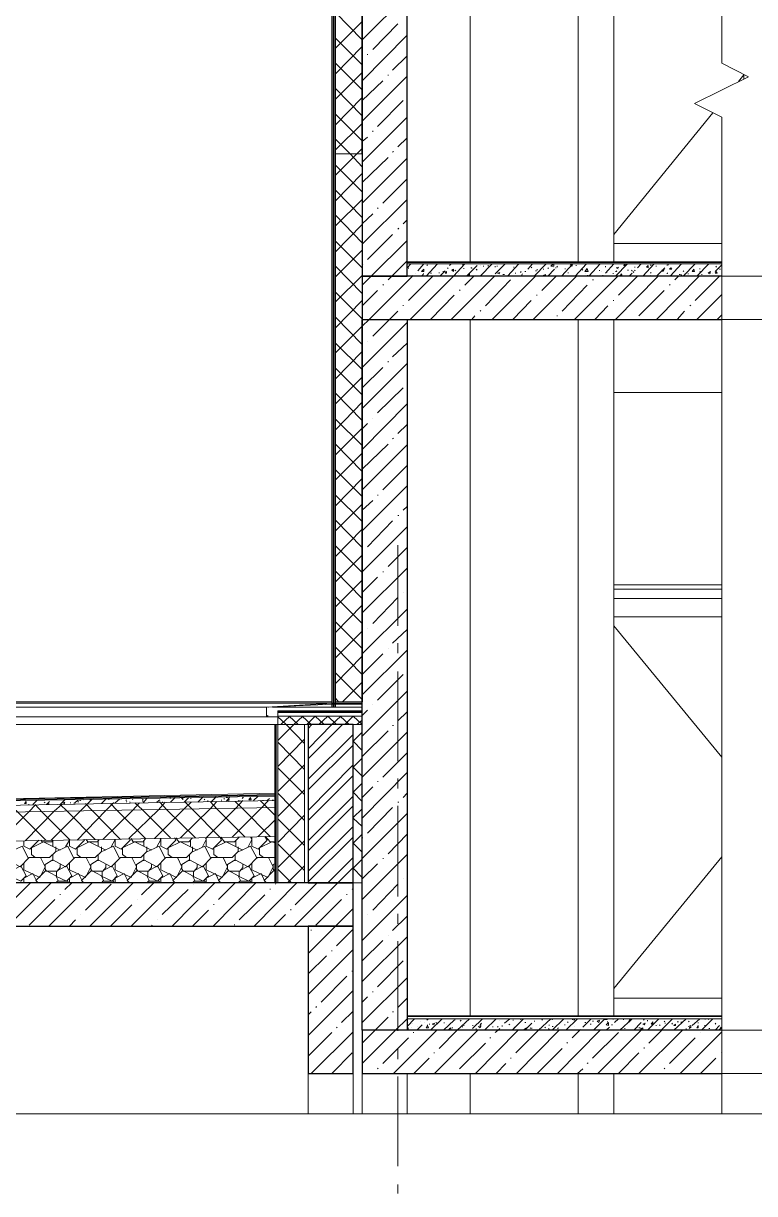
# Model space of a CAD drawing. Header units: millimetres. Extents: x 2294 to 908349, y -83289 to 219220.
# Drawn here: x 864040 to 868243, y 203474 to 210205 of the extents above; entities that cross this region are included whole.
import ezdxf

# ---------------------------------------------------------------- set-up
doc = ezdxf.new("R2010")
doc.units = ezdxf.units.MM
doc.layers.add('PDF _Геометрия', color=7, linetype='Continuous')

msp = doc.modelspace()

# ---------------------------------------------------------------- linework, layer by layer
at = {"layer": 'PDF _Геометрия', "lineweight": 9}
for points in [[(868055.2, 215706.1), (868055.2, 209975), (868208.2, 209896.3), (867897.8, 209743.3), (868055.2, 209664.6), (868055.2, 203933.5)], [(847932.9, 206302.9), (865812.6, 206302.9), (865812.6, 214434), (865751.4, 214434)], [(865821.3, 206272.3), (865821.3, 214434)], [(865825.7, 206272.3), (865825.7, 214434)], [(867229, 208834), (867229, 212842.8), (866608.2, 212842.8), (866608.2, 208834), (866608.2, 212842.8), (866245.4, 212842.8)], [(867434.5, 208834), (868055.2, 208834), (867434.5, 208834), (867434.5, 212842.8), (867229, 212842.8)], [(865987.5, 212243.9), (865834.5, 212243.9), (865834.5, 209454.8), (865987.5, 209454.8)], [(868182, 209883.2), (868182, 209909.4), (868151.4, 209870.1)], [(868002.8, 209690.9), (867434.5, 208991.4)], [(865987.5, 208501.8), (865987.5, 209454.8), (865834.5, 209454.8), (865834.5, 206302.9), (865987.5, 206302.9)], [(867810.4, 208751), (868133.9, 208751), (868531.7, 208751), (868531.7, 209061.3), (869357.9, 209061.3)], [(867434.5, 208938.9), (868055.2, 208938.9)], [(868055.2, 208834), (866245.4, 208834), (866245.4, 208829.7), (866245.4, 208820.9), (866245.4, 208751), (868055.2, 208751)], [(868055.2, 208829.7), (866245.4, 208829.7)], [(868055.2, 208820.9), (866245.4, 208820.9)], [(867229, 204497.4), (867229, 208501.8), (866608.2, 208501.8), (866608.2, 204497.4), (866608.2, 205135.7), (866608.2, 208501.8), (866350.3, 208501.8)], [(867434.5, 204497.4), (868055.2, 204497.4), (867434.5, 204497.4), (867434.5, 208501.8), (867229, 208501.8)], [(868055.2, 208501.8), (867434.5, 208501.8)], [(867893.5, 208501.8), (868238.8, 208501.8), (868527.3, 208501.8), (868527.3, 208195.8), (869349.2, 208195.8)], [(866192.9, 206740), (866192.9, 207203.4)], [(867434.5, 206976.1), (868055.2, 206976.1)], [(867434.5, 206949.9), (868055.2, 206949.9)], [(867434.5, 206792.5), (868055.2, 206792.5)], [(867434.5, 206740), (868055.2, 205983.8)], [(866192.9, 206582.7), (866192.9, 206639.5)], [(847932.9, 206499.6), (847932.9, 206302.9), (865812.6, 206302.9)], [(866192.9, 205961.9), (866192.9, 206477.7)], [(847941.6, 206302.9), (847941.6, 206294.1), (865812.6, 206294.1), (847941.6, 206294.1), (865812.6, 206294.1)], [(865436.6, 206272.3), (847941.6, 206272.3), (847941.6, 206294.1)], [(865987.5, 206294.1), (865834.5, 206294.1)], [(865834.5, 206294.1), (865987.5, 206294.1), (865834.5, 206294.1)], [(865987.5, 206324.7), (865987.5, 206294.1), (865987.5, 206324.7)], [(847941.6, 206272.3), (847941.6, 206215.5), (865502.2, 206215.5), (865502.2, 206171.7), (865502.2, 205262.4)], [(865471.6, 206272.3), (865987.5, 206272.3), (865987.5, 206250.4)], [(865987.5, 206246.1), (865502.2, 206246.1)], [(865987.5, 206241.7), (865502.2, 206241.7)], [(865489.1, 206171.7), (865489.1, 205262.4)], [(865493.5, 206171.7), (865493.5, 205262.4)], [(865655.2, 206171.7), (865655.2, 205262.4)], [(866192.9, 205804.5), (866192.9, 205861.4)], [(863495.7, 205734.6), (865484.7, 205778.3)], [(866192.9, 205183.8), (866192.9, 205704)], [(868055.2, 205411.1), (867434.5, 204654.8)], [(866192.9, 205026.4), (866192.9, 205083.2)], [(865677.1, 205013.3), (864387.5, 205013.3)], [(866192.9, 204410), (866192.9, 204925.8)], [(867919.7, 204414.4), (868212.6, 204414.4), (868527.3, 204414.4), (868527.3, 204724.7), (869349.2, 204724.7)], [(867434.5, 204598), (868055.2, 204598)], [(868055.2, 204497.4), (866245.4, 204497.4), (866245.4, 204493.1), (866245.4, 204479.9), (866245.4, 204414.4), (868055.2, 204414.4)], [(868055.2, 204493.1), (866245.4, 204493.1)], [(868055.2, 204479.9), (866245.4, 204479.9)], [(866245.4, 204165.2), (866245.4, 203933.5), (866245.4, 204165.2), (865987.5, 204165.2), (865987.5, 204414.4)], [(866192.9, 204248.2), (866192.9, 204305.1)], [(865935, 204165.2), (865935, 203933.5), (865935, 204165.2), (865677.1, 204165.2), (865677.1, 203933.5), (865677.1, 204165.2)], [(865987.5, 204117.1), (865987.5, 204077.8), (865987.5, 203933.5), (865987.5, 204165.2)], [(866192.9, 203631.9), (866192.9, 204147.7)], [(867229, 203933.5), (867229, 204165.2), (866608.2, 204165.2), (866608.2, 203933.5), (866608.2, 204165.2), (866350.3, 204165.2)], [(867434.5, 203933.5), (867434.5, 204165.2), (867229, 204165.2)], [(868055.2, 204165.2), (867434.5, 204165.2)], [(867674.9, 204165.2), (868317.5, 204165.2), (868518.6, 204165.2), (868518.6, 203854.8), (869344.8, 203854.8)], [(868553.6, 203933.5), (857397.3, 203933.5), (857323, 203780.5), (857165.6, 204086.5), (857091.3, 203933.5), (846144.9, 203933.5)], [(866192.9, 203474.5), (866192.9, 203526.9)]]:
    msp.add_lwpolyline(points, dxfattribs=at)
for points in [[(865834.5, 206272.3), (865834.5, 214434), (865825.7, 214434), (865821.3, 214434), (865812.6, 214434), (865812.6, 206272.3), (865821.3, 206272.3), (865825.7, 206272.3)], [(868055.2, 208082.1), (867434.5, 208082.1)], [(868055.2, 206897.4), (867434.5, 206897.4)], [(847924.1, 205262.4), (865493.5, 205262.4), (865493.5, 205529.1), (865493.5, 205695.2), (865493.5, 205734.6), (865493.5, 205760.8), (865493.5, 205765.2), (865493.5, 205769.6), (863495.7, 205734.6), (849567.8, 205734.6), (847932.9, 205773.9), (847932.9, 206499.6), (847928.5, 206499.6), (847924.1, 206499.6), (847915.4, 206499.6), (847758, 206499.6), (847758, 205262.4), (847915.4, 205262.4)], [(865817, 206294.1), (865436.6, 206272.3), (865436.6, 206215.5), (865441, 206215.5), (865445.4, 206219.8), (865445.4, 206224.2), (865436.6, 206219.8), (865436.6, 206272.3), (865817, 206289.8)], [(865987.5, 206289.8), (865987.5, 206294.1), (865817, 206294.1), (865817, 206289.8)], [(865502.2, 206219.8), (865987.5, 206219.8), (865987.5, 206241.7), (865987.5, 206246.1), (865987.5, 206250.4), (865502.2, 206250.4), (865502.2, 206246.1), (865502.2, 206241.7)], [(865502.2, 206171.7), (865987.5, 206171.7), (865987.5, 206219.8), (865502.2, 206219.8)], [(847932.9, 206171.7), (865484.7, 206171.7)], [(865484.7, 206171.7), (865484.7, 205262.4), (865489.1, 205262.4), (865493.5, 205262.4), (865502.2, 205262.4), (865655.2, 205262.4), (865677.1, 205262.4), (865677.1, 206171.7), (865655.2, 206171.7), (865502.2, 206171.7), (865493.5, 206171.7), (865489.1, 206171.7)], [(865987.5, 205262.4), (865987.5, 206171.7), (865935, 206171.7), (865935, 205262.4)], [(865987.5, 204165.2), (865987.5, 203933.5)]]:
    msp.add_lwpolyline(points, close=True, dxfattribs=at)
at = {"layer": 'PDF _Геометрия', "lineweight": 30}
for points in [[(865987.5, 209454.8), (865987.5, 208751), (866245.4, 208751), (866245.4, 212842.8), (865987.5, 212842.8), (865987.5, 212243.9)], [(866245.4, 204414.4), (865987.5, 204414.4), (865987.5, 206302.9), (865987.5, 208501.8), (866245.4, 208501.8)], [(865677.1, 206171.7), (865677.1, 205262.4), (865935, 205262.4), (865935, 206171.7)], [(847500.1, 205013.3), (865935, 205013.3), (865935, 205262.4), (847500.1, 205262.4)], [(865677.1, 205013.3), (865677.1, 204165.2), (865935, 204165.2), (865935, 205013.3)]]:
    msp.add_lwpolyline(points, close=True, dxfattribs=at)
for points in [[(865987.5, 209454.8), (865987.5, 212243.9)], [(868055.2, 208751), (865987.5, 208751), (865987.5, 208501.8), (868055.2, 208501.8)], [(865987.5, 208501.8), (865987.5, 206302.9)], [(868055.2, 204414.4), (865987.5, 204414.4), (865987.5, 204165.2), (868055.2, 204165.2)]]:
    msp.add_lwpolyline(points, dxfattribs=at)
at = {"layer": 'PDF _Геометрия', "color": 250, "lineweight": 9, "true_color": 0x1d1d1d}
for points in [[(865834.5, 210267.9), (865987.5, 210110.5), (866245.4, 210368.4)], [(865834.5, 210062.4), (865987.5, 210215.4)], [(866048.7, 210053.7), (866192.9, 210202.3)], [(865987.5, 209966.3), (865834.5, 210119.3)], [(865987.5, 209874.5), (866245.4, 210136.8)], [(865834.5, 209913.8), (865987.5, 210071.2)], [(866018.1, 210023.1), (866018.1, 210027.5)], [(866162.3, 209935.7), (866245.4, 210018.7)], [(865987.5, 209822), (865834.5, 209975)], [(865834.5, 209769.5), (865987.5, 209922.5)], [(865987.5, 209642.8), (866245.4, 209900.7)], [(865987.5, 209760.8), (866105.5, 209874.5)], [(866136.1, 209905.1), (866136.1, 209909.4)], [(865987.5, 209673.4), (865834.5, 209830.7)], [(865834.5, 209620.9), (865987.5, 209778.3)], [(866074.9, 209612.2), (866223.5, 209760.8)], [(865987.5, 209529.1), (865834.5, 209682.1)], [(865987.5, 209406.7), (866245.4, 209664.6)], [(865834.5, 209476.6), (865987.5, 209629.7)], [(866048.7, 209581.6), (866048.7, 209585.9)], [(865987.5, 209380.5), (865917.5, 209454.8), (865834.5, 209537.8)], [(865987.5, 209524.7), (866018.1, 209551)], [(866192.9, 209494.1), (866245.4, 209546.6)], [(865834.5, 209332.4), (865956.9, 209454.8), (865987.5, 209485.4)], [(866162.3, 209463.5), (866166.7, 209467.9)], [(865987.5, 209236.2), (865834.5, 209389.2)], [(865987.5, 209288.7), (866136.1, 209432.9)], [(865987.5, 209170.6), (866245.4, 209428.6)], [(865834.5, 209183.8), (865987.5, 209341.1)], [(866105.5, 209170.6), (866245.4, 209310.5)], [(865987.5, 209087.6), (865834.5, 209245)], [(865834.5, 209039.5), (865987.5, 209192.5)], [(865987.5, 208934.6), (866245.4, 209192.5)], [(865987.5, 209052.6), (866048.7, 209109.4)], [(866074.9, 209140), (866079.3, 209144.4)], [(865987.5, 208943.3), (865834.5, 209100.7)], [(865834.5, 208890.9), (865987.5, 209048.2)], [(866223.5, 209052.6), (866245.4, 209074.5)], [(866018.1, 208847.1), (866162.3, 208991.4)], [(866192.9, 209022), (866197.3, 209026.4)], [(865987.5, 208799.1), (865834.5, 208952.1)], [(865987.5, 208698.5), (866039.9, 208751), (866245.4, 208956.4)], [(865834.5, 208746.6), (865987.5, 208899.6)], [(866136.1, 208729.1), (866158, 208751), (866245.4, 208838.4)], [(865987.5, 208650.4), (865834.5, 208807.8)], [(865987.5, 208816.5), (865991.8, 208820.9)], [(866245.4, 208799.1), (866267.2, 208820.9)], [(866245.4, 208803.4), (866249.8, 208803.4), (866245.4, 208794.7)], [(866245.4, 208794.7), (866245.4, 208794.7)], [(866254.1, 208799.1), (866254.1, 208794.7)], [(866262.9, 208501.8), (866512.1, 208751), (866577.6, 208820.9)], [(866293.5, 208768.5), (866293.5, 208768.5)], [(866306.6, 208781.6), (866341.6, 208820.9)], [(866337.2, 208816.5), (866337.2, 208820.9)], [(866354.7, 208751), (866420.2, 208820.9)], [(866359, 208816.5), (866363.4, 208812.2)], [(866380.9, 208768.5), (866385.3, 208768.5)], [(866429, 208768.5), (866429, 208772.8)], [(866433.4, 208751), (866464, 208781.6)], [(866450.8, 208777.2), (866455.2, 208777.2)], [(866477.1, 208794.7), (866481.5, 208799.1)], [(866490.2, 208812.2), (866498.9, 208820.9)], [(866520.8, 208781.6), (866525.2, 208785.9)], [(866538.3, 208768.5), (866538.3, 208768.5)], [(866564.5, 208816.5), (866568.9, 208816.5)], [(866568.9, 208794.7), (866573.3, 208794.7)], [(866586.4, 208751), (866647.6, 208812.2)], [(866617, 208794.7), (866617, 208799.1), (866612.6, 208799.1)], [(866643.2, 208790.3), (866647.6, 208785.9)], [(866665.1, 208751), (866735, 208820.9)], [(866665.1, 208812.2), (866665.1, 208812.2)], [(866682.5, 208807.8), (866686.9, 208807.8)], [(866708.8, 208807.8), (866713.1, 208812.2)], [(866752.5, 208764.1), (866809.3, 208820.9)], [(866752.5, 208807.8), (866752.5, 208803.4)], [(866761.2, 208807.8), (866765.6, 208807.8)], [(866822.4, 208751), (866888, 208820.9)], [(866857.4, 208803.4), (866861.8, 208803.4)], [(866866.1, 208768.5), (866870.5, 208768.5)], [(866896.7, 208772.8), (866901.1, 208777.2)], [(866923, 208777.2), (866927.4, 208777.2)], [(866940.5, 208790.3), (866966.7, 208820.9)], [(866958, 208803.4), (866962.3, 208799.1)], [(866975.4, 208751), (867045.4, 208820.9)], [(866984.2, 208781.6), (866988.6, 208781.6)], [(866992.9, 208785.9), (866992.9, 208790.3)], [(867027.9, 208790.3), (867032.3, 208790.3)], [(867054.1, 208799.1), (867058.5, 208794.7)], [(867054.1, 208751), (867093.5, 208790.3)], [(867089.1, 208820.9), (867089.1, 208807.8), (867071.6, 208807.8), (867084.7, 208820.9)], [(867084.7, 208799.1), (867084.7, 208799.1)], [(867097.8, 208799.1), (867102.2, 208799.1)], [(867106.6, 208803.4), (867111, 208807.8)], [(867132.8, 208751), (867198.4, 208820.9)], [(867154.7, 208794.7), (867154.7, 208790.3)], [(867172.2, 208772.8), (867172.2, 208768.5)], [(867180.9, 208812.2), (867180.9, 208812.2)], [(867211.5, 208751), (867277.1, 208820.9)], [(867215.9, 208812.2), (867220.2, 208812.2)], [(867250.8, 208790.3), (867255.2, 208785.9)], [(867277.1, 208790.3), (867281.4, 208785.9)], [(867290.2, 208751), (867355.8, 208820.9)], [(867351.4, 208785.9), (867351.4, 208781.6)], [(867364.5, 208777.2), (867364.5, 208777.2)], [(867386.4, 208768.5), (867434.5, 208820.9)], [(867386.4, 208807.8), (867386.4, 208803.4)], [(867399.5, 208772.8), (867399.5, 208772.8)], [(867430.1, 208768.5), (867430.1, 208764.1)], [(867443.2, 208751), (867513.1, 208820.9)], [(867443.2, 208777.2), (867447.6, 208777.2)], [(867447.6, 208781.6), (867451.9, 208777.2)], [(867460.7, 208790.3), (867460.7, 208790.3)], [(867500, 208820.9), (867500, 208812.2), (867491.3, 208812.2), (867495.7, 208820.9)], [(867513.1, 208785.9), (867517.5, 208785.9)], [(867521.9, 208751), (867539.4, 208768.5)], [(867535, 208785.9), (867539.4, 208781.6)], [(867543.7, 208777.2), (867548.1, 208772.8)], [(867552.5, 208803.4), (867556.9, 208803.4)], [(867552.5, 208781.6), (867556.9, 208785.9)], [(867570, 208799.1), (867591.8, 208820.9)], [(867600.6, 208751), (867666.1, 208820.9)], [(867631.2, 208803.4), (867631.2, 208803.4)], [(867644.3, 208812.2), (867648.7, 208816.5)], [(867644.3, 208803.4), (867644.3, 208803.4)], [(867644.3, 208772.8), (867648.7, 208768.5)], [(867674.9, 208807.8), (867679.3, 208807.8)], [(867679.3, 208751), (867727.3, 208799.1)], [(867740.5, 208812.2), (867740.5, 208816.5)], [(867740.5, 208764.1), (867740.5, 208768.5), (867744.8, 208768.5)], [(867744.8, 208816.5), (867749.2, 208816.5)], [(867758, 208751), (867823.5, 208820.9)], [(867832.3, 208751), (867902.2, 208820.9)], [(867832.3, 208777.2), (867836.6, 208781.6)], [(867911, 208751), (867980.9, 208820.9)], [(867928.4, 208790.3), (867928.4, 208794.7)], [(867928.4, 208772.8), (867932.8, 208777.2)], [(867928.4, 208777.2), (867932.8, 208772.8)], [(868015.9, 208777.2), (868055.2, 208816.5)], [(868020.2, 208803.4), (868024.6, 208807.8)], [(868033.4, 208794.7), (868037.7, 208794.7)], [(868042.1, 208790.3), (868046.5, 208790.3)], [(865834.5, 208309.4), (865987.5, 208462.4), (866026.8, 208501.8), (866276, 208751), (866280.4, 208755.3)], [(865834.5, 208602.3), (865987.5, 208755.3)], [(866105.5, 208698.5), (866109.9, 208702.9)], [(866254.1, 208611.1), (866394, 208751)], [(866332.8, 208755.3), (866337.2, 208759.7)], [(866337.2, 208764.1), (866341.6, 208764.1)], [(866498.9, 208501.8), (866748.1, 208751)], [(866577.6, 208698.5), (866630.1, 208751)], [(866695.7, 208580.5), (866839.9, 208729.1)], [(866730.6, 208751), (866735, 208755.3), (866735, 208751)], [(866735, 208501.8), (866984.2, 208751)], [(866752.5, 208751), (866756.9, 208751)], [(866796.2, 208759.7), (866800.6, 208759.7), (866804.9, 208759.7)], [(866901.1, 208751), (866909.9, 208764.1)], [(866971.1, 208501.8), (867220.2, 208751)], [(867019.2, 208667.9), (867102.2, 208751)], [(867032.3, 208751), (867027.9, 208755.3), (867041, 208759.7), (867041, 208751)], [(867062.9, 208751), (867067.2, 208751)], [(867137.2, 208549.9), (867281.4, 208698.5)], [(867176.5, 208751), (867180.9, 208751)], [(867207.1, 208501.8), (867456.3, 208751)], [(867272.7, 208764.1), (867272.7, 208764.1)], [(867281.4, 208755.3), (867285.8, 208755.3)], [(867312, 208729.1), (867316.4, 208729.1)], [(867368.9, 208755.3), (867373.3, 208755.3)], [(867443.2, 208501.8), (867688, 208751)], [(867460.7, 208641.7), (867570, 208751)], [(867469.4, 208751), (867478.2, 208764.1), (867482.5, 208751)], [(867644.3, 208751), (867648.7, 208755.3)], [(867679.3, 208501.8), (867924.1, 208751)], [(867753.6, 208698.5), (867758, 208702.9)], [(867784.2, 208729.1), (867806, 208751)], [(867810.4, 208759.7), (867814.8, 208759.7)], [(867819.2, 208759.7), (867823.5, 208755.3)], [(867841, 208764.1), (867841, 208764.1)], [(867858.5, 208764.1), (867862.9, 208764.1)], [(867902.2, 208611.1), (868042.1, 208751)], [(867937.2, 208759.7), (867941.6, 208759.7)], [(868002.8, 208764.1), (868002.8, 208764.1)], [(868037.7, 208755.3), (868037.7, 208755.3)], [(865987.5, 208506.2), (865834.5, 208659.2)], [(865987.5, 208580.5), (866074.9, 208667.9)], [(866380.9, 208501.8), (866516.4, 208641.7)], [(866547, 208667.9), (866551.4, 208672.3)], [(866988.6, 208641.7), (866992.9, 208641.7)], [(867578.7, 208523.6), (867723, 208667.9)], [(867911, 208501.8), (868055.2, 208646)], [(865834.5, 208453.7), (865987.5, 208611.1)], [(866223.5, 208580.5), (866223.5, 208584.8)], [(866853, 208501.8), (866958, 208611.1)], [(867325.2, 208501.8), (867399.5, 208580.5)], [(867430.1, 208611.1), (867434.5, 208611.1)], [(867871.6, 208580.5), (867876, 208584.8)], [(865987.5, 208357.5), (865834.5, 208514.9)], [(866048.7, 208405.6), (866144.8, 208501.8), (866192.9, 208549.9)], [(866617, 208501.8), (866634.5, 208523.6)], [(866665.1, 208549.9), (866669.4, 208554.2)], [(867106.6, 208523.6), (867111, 208523.6)], [(867797.3, 208501.8), (867841, 208549.9)], [(868029, 208501.8), (868055.2, 208528)], [(865987.5, 208226.4), (866245.4, 208484.3)], [(865987.5, 208213.3), (865834.5, 208366.3)], [(866018.1, 208375), (866018.1, 208375)], [(866162.3, 208287.6), (866245.4, 208366.3)], [(865834.5, 208160.8), (865987.5, 208318.2)], [(865987.5, 207990.3), (866245.4, 208248.2)], [(866136.1, 208257), (866136.1, 208261.3)], [(865987.5, 208069), (865834.5, 208222)], [(865834.5, 208016.5), (865987.5, 208169.5)], [(865987.5, 208108.3), (866105.5, 208226.4)], [(866074.9, 207964.1), (866223.5, 208108.3)], [(865987.5, 207920.4), (865834.5, 208077.7)], [(865834.5, 207867.9), (865987.5, 208025.3)], [(865987.5, 207754.2), (866245.4, 208016.5)], [(865987.5, 207776.1), (865834.5, 207929.1)], [(865987.5, 207872.3), (866018.1, 207902.9)], [(866048.7, 207933.5), (866048.7, 207933.5)], [(866192.9, 207846), (866245.4, 207898.5)], [(865834.5, 207723.6), (865987.5, 207876.7)], [(865987.5, 207627.5), (865834.5, 207784.8)], [(865987.5, 207640.6), (866136.1, 207784.8)], [(865987.5, 207522.6), (866245.4, 207780.5)], [(866162.3, 207815.4), (866166.7, 207819.8)], [(865834.5, 207579.4), (865987.5, 207732.4)], [(865987.5, 207483.2), (865834.5, 207636.2)], [(866105.5, 207522.6), (866245.4, 207662.4)], [(865834.5, 207430.8), (865987.5, 207588.1)], [(865987.5, 207338.9), (865834.5, 207492)], [(865987.5, 207286.5), (866245.4, 207544.4)], [(866074.9, 207492), (866079.3, 207492)], [(865834.5, 207286.5), (865987.5, 207439.5)], [(865987.5, 207404.5), (866048.7, 207461.4)], [(866223.5, 207404.5), (866245.4, 207426.4)], [(866192.9, 207373.9), (866197.3, 207373.9)], [(865987.5, 207190.3), (865834.5, 207347.7)], [(865834.5, 207137.9), (865987.5, 207295.2)], [(865987.5, 207050.4), (866245.4, 207308.3)], [(866018.1, 207194.7), (866162.3, 207343.3)], [(865987.5, 207046.1), (865834.5, 207199.1)], [(865987.5, 207168.5), (865991.8, 207168.5)], [(866136.1, 207081), (866245.4, 207190.3)], [(865834.5, 206993.6), (865987.5, 207146.6)], [(865987.5, 206897.4), (865834.5, 207054.8)], [(865987.5, 206814.4), (866245.4, 207072.3)], [(865987.5, 206932.4), (866074.9, 207019.8)], [(866105.5, 207050.4), (866109.9, 207050.4)], [(865834.5, 206849.3), (865987.5, 207002.3)], [(865987.5, 206753.2), (865834.5, 206906.2)], [(866048.7, 206753.2), (866192.9, 206901.8)], [(866223.5, 206932.4), (866223.5, 206932.4)], [(865834.5, 206700.7), (865987.5, 206858.1)], [(865987.5, 206578.3), (866245.4, 206836.2)], [(865987.5, 206608.9), (865834.5, 206761.9)], [(865834.5, 206556.4), (865987.5, 206709.4)], [(866018.1, 206726.9), (866018.1, 206726.9)], [(866162.3, 206639.5), (866245.4, 206718.2)], [(866105.5, 206578.3), (865987.5, 206460.3), (865834.5, 206617.6)], [(865834.5, 206407.8), (865987.5, 206565.2)], [(865987.5, 206342.2), (866245.4, 206600.2)], [(866136.1, 206608.9), (866136.1, 206608.9)], [(865987.5, 206316), (865834.5, 206469)], [(865873.8, 206302.9), (865987.5, 206416.5)], [(866074.9, 206311.6), (866223.5, 206460.3)], [(865987.5, 206106.2), (866245.4, 206364.1)], [(865572.2, 206276.7), (865572.2, 206281)], [(865633.4, 206281), (865633.4, 206285.4)], [(865755.8, 206289.8), (865760.1, 206289.8)], [(865817, 206289.8), (865821.3, 206294.1)], [(865851.9, 206302.9), (865834.5, 206324.7)], [(865935, 206289.8), (865939.4, 206294.1)], [(866048.7, 206285.4), (866048.7, 206285.4)], [(865436.6, 206263.5), (865436.6, 206263.5)], [(865445.4, 206272.3), (865449.8, 206272.3)], [(865502.2, 206079.9), (865594, 206171.7), (865646.5, 206219.8)], [(865655.2, 206062.4), (865550.3, 206171.7), (865502.2, 206215.5)], [(865519.7, 206171.7), (865572.2, 206219.8)], [(865620.3, 206171.7), (865567.8, 206219.8)], [(865694.6, 206171.7), (865642.1, 206219.8)], [(865668.3, 206171.7), (865716.4, 206219.8), (865768.9, 206171.7)], [(865677.1, 206031.8), (865812.6, 206171.7), (865865.1, 206219.8)], [(865738.3, 206171.7), (865790.7, 206219.8), (865838.8, 206171.7)], [(865913.1, 206171.7), (865860.7, 206219.8)], [(865987.5, 206167.4), (865987.5, 206171.7), (865935, 206219.8), (865886.9, 206171.7)], [(865987.5, 206224.2), (866018.1, 206254.8)], [(866192.9, 206193.6), (866245.4, 206246.1)], [(865677.1, 206149.9), (865698.9, 206171.7)], [(865677.1, 205975), (865873.8, 206171.7)], [(865956.9, 206171.7), (865987.5, 206198)], [(866162.3, 206167.4), (866166.7, 206167.4)], [(865502.2, 205931.3), (865655.2, 206088.7)], [(865677.1, 205857), (865935, 206114.9)], [(865987.5, 206023.1), (865935, 206075.6), (865987.5, 206128)], [(865987.5, 205988.1), (866136.1, 206136.8)], [(865987.5, 205870.1), (866245.4, 206128)], [(865655.2, 205913.8), (865502.2, 206071.2)], [(865677.1, 205795.8), (865935, 206053.7)], [(866105.5, 205870.1), (866245.4, 206010)], [(865502.2, 205787), (865655.2, 205940)], [(865677.1, 205677.7), (865935, 205940)], [(865987.5, 205874.5), (865935, 205926.9), (865987.5, 205979.4)], [(865655.2, 205769.6), (865502.2, 205922.6)], [(865677.1, 205620.9), (865935, 205878.8)], [(865987.5, 205634), (866245.4, 205896.3)], [(865987.5, 205730.2), (865935, 205782.7), (865987.5, 205835.1)], [(865987.5, 205752.1), (866048.7, 205813.3)], [(866074.9, 205843.9), (866079.3, 205843.9)], [(864199.5, 205507.3), (864365.6, 205673.4), (864409.3, 205717.1), (864435.6, 205743.3)], [(864453, 205511.6), (864291.3, 205673.4), (864251.9, 205712.7), (864278.2, 205739)], [(864256.3, 205739), (864256.3, 205739)], [(864330.6, 205717.1), (864356.9, 205739)], [(864352.5, 205739), (864352.5, 205739)], [(864352.5, 205739), (864370, 205734.6), (864365.6, 205739)], [(864422.4, 205739), (864426.8, 205739)], [(864488, 205717.1), (864514.2, 205743.3)], [(864531.7, 205743.3), (864531.7, 205739)], [(864566.7, 205721.5), (864592.9, 205743.3)], [(864627.9, 205739), (864632.3, 205734.6)], [(864667.2, 205739), (864671.6, 205747.7)], [(864724.1, 205739), (864728.4, 205743.3)], [(864728.4, 205721.5), (864750.3, 205747.7)], [(864807.1, 205725.8), (864824.6, 205739)], [(864881.5, 205752.1), (864885.8, 205747.7)], [(864885.8, 205725.8), (864912.1, 205752.1)], [(864947, 205752.1), (864955.8, 205743.3), (864955.8, 205752.1)], [(864955.8, 205739), (864955.8, 205743.3)], [(864964.5, 205725.8), (864990.7, 205752.1)], [(864982, 205747.7), (864982, 205743.3)], [(864999.5, 205747.7), (865003.9, 205747.7)], [(865043.2, 205725.8), (865069.4, 205752.1)], [(865078.2, 205743.3), (865082.5, 205739)], [(865121.9, 205730.2), (865148.1, 205756.4)], [(865139.4, 205739), (865139.4, 205739)], [(865178.7, 205739), (865178.7, 205734.6)], [(865191.8, 205743.3), (865196.2, 205747.7)], [(865205, 205730.2), (865226.8, 205756.4)], [(865213.7, 205756.4), (865213.7, 205752.1), (865205, 205752.1), (865209.3, 205756.4)], [(865288, 205756.4), (865288, 205756.4)], [(865296.8, 205747.7), (865305.5, 205756.4)], [(865362.3, 205734.6), (865388.6, 205760.8)], [(865441, 205734.6), (865454.1, 205747.7)], [(865471.6, 205734.6), (865476, 205739), (865476, 205734.6)], [(865484.7, 205743.3), (865489.1, 205743.3)], [(865502.2, 205642.8), (865655.2, 205795.8)], [(865655.2, 205620.9), (865502.2, 205778.3)], [(865677.1, 205502.9), (865935, 205760.8)], [(866223.5, 205752.1), (866245.4, 205778.3)], [(863753.6, 205498.5), (863919.7, 205664.6), (863963.4, 205708.3), (864007.1, 205669), (864168.9, 205507.3)], [(863902.2, 205502.9), (864068.3, 205669), (864112.1, 205712.7)], [(864050.9, 205502.9), (864217, 205673.4), (864260.7, 205712.7)], [(864068.3, 205712.7), (864072.7, 205712.7)], [(864094.6, 205712.7), (864116.4, 205734.6)], [(864308.8, 205507.3), (864147, 205669), (864107.7, 205712.7)], [(864160.1, 205721.5), (864164.5, 205725.8)], [(864173.3, 205712.7), (864190.7, 205730.2)], [(864182, 205712.7), (864186.4, 205717.1), (864186.4, 205712.7)], [(864273.8, 205717.1), (864278.2, 205712.7)], [(864308.8, 205721.5), (864313.1, 205721.5)], [(864348.1, 205507.3), (864514.2, 205677.7), (864558, 205721.5), (864562.3, 205721.5)], [(864352.5, 205725.8), (864356.9, 205730.2)], [(864383.1, 205734.6), (864383.1, 205734.6)], [(864597.3, 205511.6), (864435.6, 205677.7), (864396.2, 205717.1)], [(864496.8, 205511.6), (864667.2, 205677.7), (864706.6, 205721.5)], [(864658.5, 205516), (864671.6, 205498.5), (864728.4, 205498.5), (864741.6, 205516), (864579.8, 205677.7), (864540.5, 205717.1)], [(864562.3, 205721.5), (864562.3, 205721.5)], [(864632.3, 205725.8), (864632.3, 205730.2)], [(864641, 205730.2), (864641, 205730.2)], [(864645.4, 205516), (864815.9, 205682.1), (864855.2, 205725.8)], [(864649.8, 205725.8), (864654.1, 205725.8)], [(864885.8, 205520.4), (864724.1, 205682.1), (864680.4, 205721.5)], [(864724.1, 205734.6), (864728.4, 205730.2)], [(864794, 205516), (864964.5, 205686.5), (865003.9, 205725.8)], [(864824.6, 205730.2), (864824.6, 205725.8), (864864, 205682.1), (865030.1, 205520.4)], [(864837.7, 205725.8), (864842.1, 205725.8)], [(864942.7, 205520.4), (865113.1, 205686.5), (865152.5, 205730.2)], [(865301.1, 205734.6), (865261.8, 205690.9), (865091.3, 205520.4), (865091.3, 205472.3), (865126.3, 205454.8), (865178.7, 205507.3), (865170, 205524.7), (865008.2, 205686.5), (864968.9, 205725.8)], [(865100, 205730.2), (865100, 205734.6)], [(865314.2, 205524.7), (865152.5, 205686.5), (865113.1, 205730.2)], [(865239.9, 205524.7), (865410.4, 205695.2), (865449.8, 205734.6)], [(865458.5, 205529.1), (865296.8, 205690.9), (865257.4, 205730.2)], [(865274.9, 205734.6), (865279.3, 205730.2)], [(865283.6, 205730.2), (865283.6, 205734.6)], [(865493.5, 205642.8), (865441, 205695.2), (865401.7, 205734.6)], [(865414.8, 205734.6), (865419.2, 205734.6)], [(865677.1, 205446.1), (865935, 205704)], [(865935, 205638.4), (865987.5, 205686.5)], [(866018.1, 205546.6), (866162.3, 205695.2)], [(866192.9, 205725.8), (866197.3, 205725.8)], [(865388.6, 205529.1), (865493.5, 205629.7)], [(865502.2, 205494.1), (865655.2, 205651.5)], [(865655.2, 205476.7), (865502.2, 205629.7)], [(865987.5, 205585.9), (865935, 205634)], [(865987.5, 205402.3), (866245.4, 205660.3)], [(865677.1, 205328), (865935, 205585.9)], [(865987.5, 205437.3), (865935, 205489.8), (865987.5, 205542.2)], [(866136.1, 205428.6), (866245.4, 205542.2)], [(863959.1, 205437.3), (864033.4, 205472.3), (864068.3, 205402.3)], [(864042.1, 205502.9), (864042.1, 205472.3), (864077.1, 205454.8), (864129.5, 205507.3)], [(864107.7, 205406.7), (864085.8, 205424.2), (864085.8, 205463.5), (864155.8, 205498.5), (864251.9, 205450.4)], [(864142.7, 205507.3), (864147, 205498.5), (864203.9, 205498.5), (864208.2, 205507.3), (864208.2, 205472.3)], [(864221.3, 205437.3), (864295.7, 205472.3), (864330.6, 205402.3)], [(864282.5, 205467.9), (864304.4, 205507.3), (864304.4, 205472.3), (864339.4, 205454.8), (864391.8, 205507.3), (864387.5, 205511.6)], [(864370, 205406.7), (864348.1, 205424.2), (864348.1, 205463.5), (864418.1, 205498.5), (864514.2, 205450.4)], [(864400.6, 205511.6), (864409.3, 205498.5), (864466.2, 205498.5), (864474.9, 205511.6)], [(864470.5, 205472.3), (864470.5, 205507.3)], [(864483.6, 205437.3), (864558, 205472.3), (864592.9, 205402.3)], [(864544.8, 205467.9), (864566.7, 205511.6), (864566.7, 205472.3), (864601.7, 205454.8), (864654.1, 205507.3), (864649.8, 205516)], [(864566.7, 205511.6), (864566.7, 205511.6)], [(864632.3, 205406.7), (864610.4, 205424.2), (864610.4, 205463.5), (864680.4, 205498.5), (864776.5, 205450.4)], [(864732.8, 205472.3), (864732.8, 205507.3)], [(864745.9, 205437.3), (864820.3, 205472.3), (864855.2, 205402.3)], [(864807.1, 205467.9), (864829, 205511.6), (864824.6, 205516)], [(864829, 205516), (864829, 205472.3), (864864, 205454.8), (864916.4, 205507.3), (864907.7, 205520.4)], [(864894.6, 205406.7), (864872.7, 205424.2), (864872.7, 205463.5), (864942.7, 205498.5), (865038.8, 205450.4)], [(864916.4, 205520.4), (864933.9, 205498.5), (864990.7, 205498.5), (865012.6, 205520.4)], [(864999.5, 205472.3), (864999.5, 205507.3)], [(865008.2, 205437.3), (865082.5, 205472.3), (865117.5, 205402.3)], [(865069.4, 205467.9), (865091.3, 205511.6), (865086.9, 205520.4)], [(865156.9, 205406.7), (865135, 205424.2), (865135, 205463.5), (865205, 205498.5), (865301.1, 205450.4)], [(865174.3, 205524.7), (865196.2, 205498.5), (865253, 205498.5), (865279.3, 205524.7)], [(865261.8, 205472.3), (865261.8, 205507.3)], [(865270.5, 205437.3), (865344.8, 205472.3), (865384.2, 205402.3)], [(865331.7, 205467.9), (865353.6, 205511.6), (865344.8, 205524.7)], [(865353.6, 205524.7), (865353.6, 205472.3), (865388.6, 205454.8), (865441, 205507.3), (865427.9, 205529.1)], [(865419.2, 205406.7), (865397.3, 205424.2), (865397.3, 205463.5), (865467.2, 205498.5), (865493.5, 205489.8)], [(865432.3, 205529.1), (865458.5, 205498.5), (865493.5, 205498.5)], [(865502.2, 205349.9), (865655.2, 205502.9)], [(865655.2, 205332.4), (865502.2, 205485.4)], [(865677.1, 205266.8), (865935, 205524.7)], [(865987.5, 205520.4), (865991.8, 205520.4)], [(864225.7, 205467.9), (864225.7, 205441.7), (864190.7, 205406.7), (864072.7, 205406.7), (864020.3, 205354.3), (863945.9, 205393.6), (863902.2, 205367.4), (863902.2, 205341.1), (863911, 205328), (863972.2, 205328), (863989.7, 205349.9), (863989.7, 205367.4)], [(864042.1, 205376.1), (864042.1, 205336.8), (864133.9, 205293.1), (864164.5, 205354.3), (864138.3, 205406.7)], [(864488, 205467.9), (864488, 205441.7), (864453, 205406.7), (864335, 205406.7), (864282.5, 205354.3), (864208.2, 205393.6), (864164.5, 205367.4), (864164.5, 205341.1), (864173.3, 205328), (864234.5, 205328), (864251.9, 205349.9), (864251.9, 205367.4)], [(864208.2, 205389.2), (864208.2, 205424.2)], [(864304.4, 205376.1), (864304.4, 205336.8), (864396.2, 205293.1), (864426.8, 205354.3), (864400.6, 205406.7)], [(864750.3, 205467.9), (864750.3, 205441.7), (864715.3, 205406.7), (864597.3, 205406.7), (864544.8, 205354.3), (864470.5, 205393.6), (864426.8, 205367.4), (864426.8, 205341.1), (864435.6, 205328), (864496.8, 205328), (864514.2, 205349.9), (864514.2, 205367.4)], [(864470.5, 205389.2), (864470.5, 205424.2)], [(864566.7, 205376.1), (864566.7, 205336.8), (864658.5, 205293.1), (864689.1, 205354.3), (864662.9, 205406.7)], [(865012.6, 205467.9), (865012.6, 205441.7), (864977.6, 205406.7), (864859.6, 205406.7), (864807.1, 205354.3), (864732.8, 205393.6), (864689.1, 205367.4), (864689.1, 205341.1), (864697.8, 205328), (864759.1, 205328), (864776.5, 205349.9), (864776.5, 205367.4)], [(864732.8, 205389.2), (864732.8, 205424.2)], [(864829, 205376.1), (864829, 205336.8), (864920.8, 205293.1), (864951.4, 205354.3), (864925.2, 205406.7)], [(865274.9, 205467.9), (865274.9, 205441.7), (865239.9, 205406.7), (865121.9, 205406.7), (865069.4, 205354.3), (864995.1, 205393.6), (864951.4, 205367.4), (864951.4, 205341.1), (864960.1, 205328), (865021.3, 205328), (865038.8, 205349.9), (865038.8, 205367.4)], [(864995.1, 205389.2), (864995.1, 205424.2)], [(865091.3, 205376.1), (865091.3, 205336.8), (865183.1, 205293.1), (865213.7, 205354.3), (865187.5, 205406.7)], [(865493.5, 205406.7), (865384.2, 205406.7), (865331.7, 205354.3), (865257.4, 205393.6), (865213.7, 205367.4), (865213.7, 205341.1), (865222.4, 205328), (865283.6, 205328), (865301.1, 205349.9), (865301.1, 205367.4)], [(865257.4, 205389.2), (865257.4, 205424.2)], [(865353.6, 205376.1), (865353.6, 205336.8), (865445.4, 205293.1), (865476, 205354.3), (865449.8, 205406.7)], [(865790.7, 205262.4), (865935, 205406.7)], [(865987.5, 205166.3), (866245.4, 205424.2)], [(866105.5, 205402.3), (866109.9, 205402.3)], [(865436.6, 205262.4), (865423.5, 205275.6), (865480.4, 205332.4), (865493.5, 205328), (865484.7, 205328), (865476, 205341.1), (865476, 205367.4), (865493.5, 205376.1)], [(865580.9, 205262.4), (865502.2, 205341.1)], [(865559, 205262.4), (865655.2, 205358.6)], [(865598.4, 205013.3), (865847.6, 205262.4), (865935, 205349.9)], [(865987.5, 205293.1), (865935, 205345.5), (865987.5, 205398)], [(865987.5, 205284.3), (866074.9, 205371.7)], [(864042.1, 205262.4), (864042.1, 205288.7), (864094.6, 205314.9), (864120.8, 205262.4)], [(864225.7, 205262.4), (864238.8, 205275.6), (864225.7, 205301.8), (864168.9, 205332.4), (864112.1, 205275.6), (864125.2, 205262.4)], [(864234.5, 205271.2), (864295.7, 205271.2), (864300, 205262.4)], [(864304.4, 205262.4), (864304.4, 205288.7), (864356.9, 205314.9), (864383.1, 205262.4)], [(864488, 205262.4), (864501.1, 205275.6), (864488, 205301.8), (864431.2, 205332.4), (864374.4, 205275.6), (864387.5, 205262.4)], [(864496.8, 205271.2), (864558, 205271.2), (864562.3, 205262.4)], [(864566.7, 205262.4), (864566.7, 205288.7), (864619.2, 205314.9), (864645.4, 205262.4)], [(864750.3, 205262.4), (864763.4, 205275.6), (864750.3, 205301.8), (864693.5, 205332.4), (864636.6, 205275.6), (864649.8, 205262.4)], [(864829, 205262.4), (864829, 205288.7), (864881.5, 205314.9), (864907.7, 205262.4), (864658.5, 205013.3)], [(864759.1, 205271.2), (864820.3, 205271.2), (864824.6, 205262.4)], [(865012.6, 205262.4), (865025.7, 205275.6), (865012.6, 205301.8), (864955.8, 205332.4), (864898.9, 205275.6), (864912.1, 205262.4)], [(865021.3, 205271.2), (865082.5, 205271.2), (865086.9, 205262.4)], [(865091.3, 205262.4), (865091.3, 205288.7), (865143.7, 205314.9), (865170, 205262.4)], [(865274.9, 205262.4), (865288, 205275.6), (865274.9, 205301.8), (865218.1, 205332.4), (865161.2, 205275.6), (865174.3, 205262.4)], [(865283.6, 205271.2), (865344.8, 205271.2), (865349.2, 205262.4)], [(865353.6, 205262.4), (865353.6, 205288.7), (865406, 205314.9), (865432.3, 205262.4)], [(866223.5, 205284.3), (866223.5, 205284.3)], [(863950.3, 205013.3), (864199.5, 205262.4)], [(863954.7, 205135.7), (864081.5, 205262.4)], [(864186.4, 205013.3), (864435.6, 205262.4)], [(864278.2, 205223.1), (864317.5, 205262.4)], [(864396.2, 205105.1), (864544.8, 205253.7)], [(864422.4, 205013.3), (864671.6, 205262.4)], [(864719.7, 205192.5), (864789.7, 205262.4)], [(864837.7, 205078.8), (864986.4, 205223.1)], [(864894.6, 205013.3), (865139.4, 205262.4)], [(865017, 205253.7), (865017, 205253.7)], [(865130.6, 205013.3), (865375.4, 205262.4)], [(865161.2, 205166.3), (865257.4, 205262.4)], [(865366.7, 205013.3), (865611.5, 205262.4)], [(865458.5, 205223.1), (865458.5, 205227.5)], [(865489.1, 205253.7), (865493.5, 205262.4)], [(865602.8, 205135.7), (865729.5, 205262.4)], [(865930.6, 205223.1), (865935, 205231.8)], [(866048.7, 205105.1), (866192.9, 205253.7)], [(864072.7, 205017.6), (864221.3, 205166.3)], [(864251.9, 205192.5), (864251.9, 205196.9)], [(864540.5, 205013.3), (864662.9, 205135.7)], [(864693.5, 205166.3), (864693.5, 205166.3)], [(865135, 205135.7), (865135, 205140)], [(865279.3, 205048.2), (865427.9, 205192.5)], [(865720.8, 205017.6), (865869.4, 205166.3)], [(865900, 205192.5), (865900, 205196.9)], [(865987.5, 204930.2), (866245.4, 205188.1)], [(864370, 205078.8), (864370, 205078.8)], [(865012.6, 205013.3), (865104.4, 205105.1)], [(865480.4, 205013.3), (865545.9, 205078.8)], [(865576.5, 205105.1), (865576.5, 205109.4)], [(865677.1, 204855.9), (865834.5, 205013.3), (865935, 205113.8)], [(866018.1, 205078.8), (866018.1, 205078.8)], [(866162.3, 204987), (866245.4, 205070.1)], [(864304.4, 205013.3), (864339.4, 205048.2)], [(864776.5, 205013.3), (864780.9, 205017.6)], [(864811.5, 205048.2), (864811.5, 205048.2)], [(865253, 205017.6), (865253, 205022)], [(865694.6, 204987), (865694.6, 204991.4)], [(865838.8, 204899.6), (865935, 204995.8)], [(865987.5, 204694.1), (866245.4, 204952.1)], [(865987.5, 204812.2), (866105.5, 204930.2)], [(866136.1, 204960.8), (866136.1, 204960.8)], [(865677.1, 204619.8), (865935, 204877.8)], [(865812.6, 204869), (865812.6, 204873.4)], [(865677.1, 204737.9), (865782, 204842.8)], [(866074.9, 204663.5), (866223.5, 204812.2)], [(865930.6, 204751), (865930.6, 204755.3)], [(865751.4, 204576.1), (865900, 204724.7)], [(865987.5, 204458.1), (866245.4, 204716)], [(865677.1, 204383.8), (865935, 204641.7)], [(865987.5, 204576.1), (866018.1, 204606.7)], [(866048.7, 204632.9), (866048.7, 204637.3)], [(866192.9, 204545.5), (866245.4, 204598)], [(865720.8, 204545.5), (865725.2, 204549.9)], [(865677.1, 204501.8), (865694.6, 204519.3)], [(865869.4, 204458.1), (865935, 204523.7)], [(865987.5, 204340), (866061.8, 204414.4), (866136.1, 204488.7)], [(865987.5, 204222), (866179.8, 204414.4), (866245.4, 204479.9)], [(866162.3, 204519.3), (866166.7, 204519.3)], [(866245.4, 204436.2), (866289.1, 204479.9)], [(866324.1, 204466.8), (866324.1, 204466.8)], [(866359, 204471.2), (866367.8, 204479.9)], [(866380.9, 204414.4), (866446.5, 204479.9)], [(866429, 204309.4), (866533.9, 204414.4), (866603.9, 204479.9)], [(866459.6, 204414.4), (866455.2, 204414.4), (866516.4, 204471.2)], [(866520.8, 204475.6), (866520.8, 204471.2)], [(866551.4, 204466.8), (866555.8, 204471.2)], [(866621.3, 204423.1), (866678.2, 204479.9)], [(866643.2, 204479.9), (866647.6, 204479.9)], [(866691.3, 204414.4), (866756.9, 204479.9)], [(866778.7, 204471.2), (866778.7, 204471.2)], [(866804.9, 204453.7), (866835.5, 204479.9)], [(866848.7, 204414.4), (866914.2, 204479.9)], [(866853, 204471.2), (866857.4, 204471.2)], [(866870.5, 204283.2), (867001.7, 204414.4), (867071.6, 204479.9), (867076, 204479.9)], [(866896.7, 204475.6), (866901.1, 204475.6)], [(866975.4, 204466.8), (866979.8, 204466.8)], [(866992.9, 204479.9), (866992.9, 204479.9)], [(867019.2, 204471.2), (867023.5, 204475.6)], [(867071.6, 204479.9), (867080.4, 204475.6), (867084.7, 204479.9)], [(867080.4, 204414.4), (867145.9, 204479.9)], [(867159, 204418.7), (867159, 204414.4), (867224.6, 204479.9)], [(867167.8, 204462.5), (867172.2, 204458.1)], [(867207.1, 204479.9), (867207.1, 204471.2), (867194, 204475.6), (867198.4, 204479.9)], [(867255.2, 204431.9), (867303.3, 204479.9)], [(867277.1, 204479.9), (867277.1, 204479.9)], [(867312, 204466.8), (867316.4, 204466.8)], [(867316.4, 204414.4), (867382, 204479.9)], [(867333.9, 204479.9), (867333.9, 204479.9)], [(867395.1, 204479.9), (867395.1, 204475.6), (867382, 204475.6), (867390.7, 204479.9)], [(867382, 204475.6), (867386.4, 204475.6)], [(867395.1, 204462.5), (867399.5, 204462.5)], [(867430.1, 204479.9), (867430.1, 204475.6)], [(867438.8, 204458.1), (867460.7, 204479.9)], [(867469.4, 204414.4), (867539.4, 204479.9)], [(867486.9, 204475.6), (867491.3, 204475.6)], [(867526.3, 204475.6), (867530.6, 204471.2)], [(867604.9, 204471.2), (867609.3, 204475.6)], [(867626.8, 204414.4), (867692.4, 204479.9)], [(867626.8, 204471.2), (867626.8, 204466.8)], [(867705.5, 204414.4), (867771.1, 204479.9)], [(867723, 204466.8), (867727.3, 204462.5)], [(867779.8, 204414.4), (867849.8, 204479.9)], [(867797.3, 204462.5), (867801.7, 204462.5), (867806, 204462.5)], [(867819.2, 204462.5), (867823.5, 204458.1)], [(867862.9, 204462.5), (867867.2, 204466.8)], [(867880.4, 204479.9), (867884.7, 204479.9)], [(867884.7, 204440.6), (867928.4, 204479.9)], [(867911, 204479.9), (867915.3, 204479.9)], [(867915.3, 204479.9), (867915.3, 204479.9)], [(867937.2, 204414.4), (868002.8, 204479.9)], [(867959, 204475.6), (867959, 204479.9)], [(867976.5, 204479.9), (867980.9, 204475.6)], [(865677.1, 204265.7), (865812.6, 204401.2)], [(865694.6, 204165.2), (865935, 204405.6)], [(865838.8, 204427.5), (865843.2, 204431.9)], [(866166.7, 204165.2), (866415.9, 204414.4)], [(866245.4, 204427.5), (866249.8, 204431.9), (866254.1, 204414.4), (866245.4, 204414.4)], [(866254.1, 204458.1), (866254.1, 204458.1)], [(866271.6, 204431.9), (866271.6, 204431.9)], [(866276, 204453.7), (866276, 204453.7)], [(866280.4, 204401.2), (866284.7, 204401.2)], [(866302.2, 204414.4), (866332.8, 204445)], [(866306.6, 204436.2), (866306.6, 204436.2)], [(866345.9, 204458.1), (866345.9, 204458.1)], [(866363.4, 204440.6), (866363.4, 204445)], [(866372.2, 204449.3), (866376.5, 204449.3)], [(866402.8, 204165.2), (866651.9, 204414.4)], [(866411.5, 204458.1), (866415.9, 204453.7)], [(866437.7, 204414.4), (866437.7, 204418.7)], [(866459.6, 204453.7), (866459.6, 204458.1)], [(866472.7, 204445), (866472.7, 204445)], [(866503.3, 204427.5), (866507.7, 204427.5)], [(866564.5, 204436.2), (866564.5, 204431.9)], [(866568.9, 204440.6), (866573.3, 204440.6)], [(866621.3, 204440.6), (866625.7, 204440.6)], [(866625.7, 204414.4), (866630.1, 204414.4)], [(866630.1, 204414.4), (866630.1, 204414.4)], [(866638.8, 204165.2), (866883.6, 204414.4)], [(866643.2, 204418.7), (866643.2, 204423.1)], [(866665.1, 204445), (866669.4, 204449.3)], [(866669.4, 204453.7), (866673.8, 204449.3)], [(866669.4, 204440.6), (866669.4, 204436.2)], [(866735, 204458.1), (866739.4, 204458.1)], [(866739.4, 204431.9), (866739.4, 204436.2)], [(866752.5, 204401.2), (866770, 204414.4), (866778.7, 204423.1)], [(866765.6, 204436.2), (866770, 204431.9)], [(866791.8, 204436.2), (866791.8, 204440.6)], [(866831.2, 204445), (866835.5, 204449.3)], [(866861.8, 204431.9), (866866.1, 204427.5)], [(866874.9, 204165.2), (867119.7, 204414.4)], [(866918.6, 204414.4), (866923, 204414.4), (866962.3, 204453.7)], [(866923, 204458.1), (866927.4, 204458.1)], [(866953.6, 204427.5), (866958, 204423.1)], [(866962.3, 204427.5), (866962.3, 204423.1)], [(867036.6, 204427.5), (867041, 204431.9)], [(867058.5, 204423.1), (867062.9, 204418.7)], [(867062.9, 204445), (867062.9, 204440.6)], [(867080.4, 204436.2), (867084.7, 204436.2)], [(867111, 204423.1), (867115.3, 204427.5)], [(867111, 204165.2), (867355.8, 204414.4)], [(867150.3, 204445), (867154.7, 204445)], [(867194, 204370.6), (867237.7, 204414.4), (867242.1, 204418.7)], [(867207.1, 204436.2), (867207.1, 204436.2)], [(867268.3, 204458.1), (867272.7, 204458.1)], [(867298.9, 204449.3), (867303.3, 204449.3)], [(867312, 204252.6), (867460.7, 204401.2)], [(867342.7, 204165.2), (867591.8, 204414.4)], [(867390.7, 204414.4), (867408.2, 204431.9)], [(867421.3, 204445), (867425.7, 204445)], [(867451.9, 204418.7), (867451.9, 204418.7)], [(867486.9, 204414.4), (867486.9, 204414.4)], [(867495.7, 204423.1), (867500, 204423.1)], [(867548.1, 204414.4), (867591.8, 204458.1)], [(867565.6, 204431.9), (867570, 204431.9)], [(867578.7, 204427.5), (867583.1, 204427.5)], [(867578.7, 204165.2), (867827.9, 204414.4)], [(867583.1, 204414.4), (867600.6, 204427.5), (867600.6, 204414.4)], [(867587.5, 204427.5), (867591.8, 204423.1)], [(867635.5, 204340), (867709.9, 204414.4)], [(867674.9, 204440.6), (867679.3, 204440.6)], [(867683.6, 204449.3), (867683.6, 204449.3)], [(867696.7, 204445), (867701.1, 204440.6)], [(867727.3, 204453.7), (867731.7, 204453.7)], [(867766.7, 204449.3), (867771.1, 204453.7)], [(867814.8, 204165.2), (868055.2, 204405.6)], [(867849.8, 204423.1), (867849.8, 204418.7)], [(867867.2, 204423.1), (867871.6, 204427.5)], [(867919.7, 204458.1), (867919.7, 204453.7)], [(867932.8, 204401.2), (867932.8, 204401.2)], [(867954.7, 204440.6), (867959, 204440.6)], [(867954.7, 204414.4), (867959, 204418.7)], [(867980.9, 204423.1), (867985.3, 204423.1)], [(868015.9, 204453.7), (868020.2, 204449.3)], [(868015.9, 204414.4), (868042.1, 204440.6)], [(868055.2, 204414.4), (868042.1, 204418.7), (868050.8, 204427.5), (868055.2, 204418.7)], [(868046.5, 204427.5), (868050.8, 204431.9)], [(866105.5, 204222), (866254.1, 204370.6)], [(866547, 204191.4), (866695.7, 204340)], [(866721.9, 204370.6), (866726.3, 204370.6)], [(867163.4, 204340), (867167.8, 204344.4)], [(867753.6, 204222), (867902.2, 204370.6)], [(865812.6, 204165.2), (865930.6, 204283.2)], [(866398.4, 204283.2), (866402.8, 204283.2)], [(866992.9, 204165.2), (867137.2, 204309.4)], [(867460.7, 204165.2), (867578.7, 204283.2)], [(867609.3, 204309.4), (867609.3, 204313.8)], [(868050.8, 204283.2), (868050.8, 204283.2)], [(866074.9, 204191.4), (866079.3, 204195.8)], [(866284.7, 204165.2), (866372.2, 204252.6)], [(866756.9, 204165.2), (866813.7, 204222)], [(866839.9, 204252.6), (866844.3, 204252.6)], [(867224.6, 204165.2), (867255.2, 204191.4)], [(867281.4, 204222), (867285.8, 204226.4)], [(867723, 204191.4), (867727.3, 204195.8)], [(867932.8, 204165.2), (868020.2, 204252.6)], [(865930.6, 204165.2), (865935, 204169.6)], [(866520.8, 204165.2), (866520.8, 204165.2)]]:
    msp.add_lwpolyline(points, dxfattribs=at)
at = {"layer": 'PDF _Геометрия', "color": 171, "lineweight": 9, "true_color": 0x8080ff}
for points in [[(868182, 209909.4), (868182, 209883.2)], [(868055.2, 208938.9), (867434.5, 208938.9)], [(868055.2, 206792.5), (867434.5, 206792.5)], [(868055.2, 204598), (867434.5, 204598)]]:
    msp.add_lwpolyline(points, dxfattribs=at)
at = {"layer": 'PDF _Геометрия', "color": 250, "lineweight": 9, "true_color": 0x1d1d1d}
for points in [[(866341.6, 208790.3), (866341.6, 208777.2), (866328.4, 208777.2)], [(866472.7, 208777.2), (866472.7, 208768.5), (866464, 208768.5)], [(866512.1, 208790.3), (866512.1, 208777.2), (866503.3, 208785.9)], [(866603.9, 208768.5), (866603.9, 208755.3), (866595.1, 208755.3)], [(866778.7, 208772.8), (866774.3, 208764.1), (866765.6, 208768.5)], [(867194, 208820.9), (867194, 208807.8), (867185.3, 208816.5)], [(867285.8, 208777.2), (867268.3, 208777.2), (867281.4, 208794.7)], [(867460.7, 208803.4), (867456.3, 208794.7), (867447.6, 208799.1)], [(867631.2, 208812.2), (867631.2, 208799.1), (867622.4, 208803.4)], [(867723, 208790.3), (867718.6, 208777.2), (867709.9, 208785.9)], [(867762.3, 208799.1), (867766.7, 208790.3), (867753.6, 208790.3)], [(867893.5, 208790.3), (867897.8, 208777.2), (867884.7, 208777.2)], [(867989.6, 208777.2), (867985.3, 208764.1), (867976.5, 208768.5)], [(868024.6, 208777.2), (868029, 208768.5), (868015.9, 208768.5)], [(865222.4, 205743.3), (865218.1, 205730.2), (865209.3, 205734.6)], [(865344.8, 205752.1), (865349.2, 205739), (865336.1, 205739)], [(864055.2, 205730.2), (864055.2, 205717.1), (864046.5, 205717.1)], [(864278.2, 205725.8), (864273.8, 205717.1), (864265.1, 205721.5)], [(863967.8, 205328), (863967.8, 205297.4), (864024.6, 205271.2), (864055.2, 205301.8), (864024.6, 205358.6)], [(864230.1, 205328), (864230.1, 205297.4), (864286.9, 205271.2), (864317.5, 205301.8), (864286.9, 205358.6)], [(864492.4, 205328), (864492.4, 205297.4), (864549.2, 205271.2), (864579.8, 205301.8), (864549.2, 205358.6)], [(864754.7, 205328), (864754.7, 205297.4), (864811.5, 205271.2), (864842.1, 205301.8), (864811.5, 205358.6)], [(865017, 205328), (865017, 205297.4), (865073.8, 205271.2), (865104.4, 205301.8), (865073.8, 205358.6)], [(865279.3, 205328), (865279.3, 205297.4), (865336.1, 205271.2), (865366.7, 205301.8), (865336.1, 205358.6)], [(867351.4, 204471.2), (867347, 204458.1), (867338.3, 204466.8)], [(867526.3, 204475.6), (867526.3, 204462.5), (867517.5, 204462.5)], [(867657.4, 204462.5), (867657.4, 204449.3), (867648.7, 204449.3)], [(866363.4, 204440.6), (866367.8, 204427.5), (866354.7, 204427.5)], [(866402.8, 204453.7), (866398.4, 204445), (866389.6, 204449.3)], [(866494.6, 204427.5), (866498.9, 204414.4), (866485.8, 204418.7)], [(866669.4, 204440.6), (866665.1, 204427.5), (866656.3, 204436.2)], [(866931.7, 204427.5), (866927.4, 204414.4), (866918.6, 204418.7)], [(867403.9, 204440.6), (867390.7, 204445), (867403.9, 204458.1)], [(867613.7, 204453.7), (867609.3, 204445), (867600.6, 204449.3)], [(867788.6, 204449.3), (867788.6, 204440.6), (867779.8, 204440.6)], [(867876, 204440.6), (867876, 204427.5), (867862.9, 204436.2)], [(867919.7, 204440.6), (867919.7, 204427.5), (867911, 204427.5)]]:
    msp.add_lwpolyline(points, close=True, dxfattribs=at)
at = {"layer": 'PDF _Геометрия', "lineweight": 20}
for points in [[(847928.5, 205773.9), (847924.1, 205773.9), (847924.1, 205769.6), (849567.8, 205730.2), (863495.7, 205730.2), (865493.5, 205765.2)], [(847924.1, 205769.6), (847924.1, 205765.2), (849567.8, 205725.8), (863495.7, 205725.8), (865493.5, 205760.8)], [(847924.1, 205765.2), (847924.1, 205743.3), (849567.8, 205699.6), (863495.7, 205699.6), (865493.5, 205734.6)], [(847924.1, 205743.3), (847924.1, 205699.6), (849567.8, 205660.3), (863495.7, 205660.3), (865493.5, 205695.2)], [(847924.1, 205699.6), (847924.1, 205533.5), (849572.2, 205494.1), (863491.3, 205494.1), (865493.5, 205529.1)]]:
    msp.add_lwpolyline(points, dxfattribs=at)

doc.saveas('drawing.dxf')
